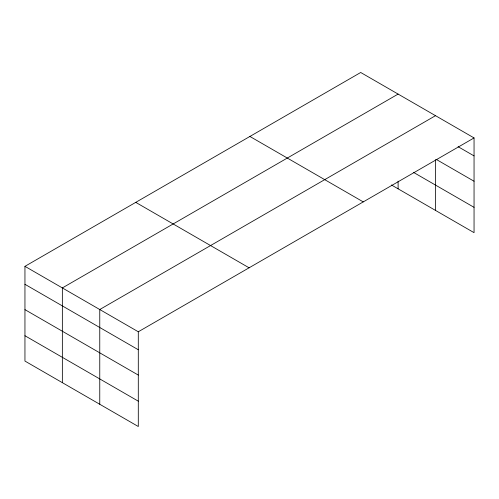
<?xml version="1.0" encoding="UTF-8"?>
<svg xmlns="http://www.w3.org/2000/svg" width="499" height="499" viewBox="0 0 499 499"><rect width="100%" height="100%" fill="white"/><g stroke="black" fill="none" stroke-linecap="round" stroke-linejoin="round"><path stroke-width="0.75" d="M474.05 137.93L360.702 72.486L24.95 266.335L24.95 361.07L138.298 426.514L138.298 331.773L474.05 137.93L474.05 232.665L391.428 184.967M398.108 94.086L62.356 287.929L62.356 382.664M435.515 115.681L99.763 309.523L99.763 404.259M458.101 146.694L474.05 155.9M436.176 159.368L474.05 181.237M413.471 172.361L474.05 207.334M249.905 136.458L363.253 201.895M135.747 202.363L249.095 267.807M24.95 266.335L138.298 331.773M24.95 284.305L138.298 349.749M24.95 309.642L138.298 375.08M24.95 335.74L138.298 401.177M435.515 159.755L435.515 210.416M398.108 181.143L398.108 188.822"/></g></svg>
